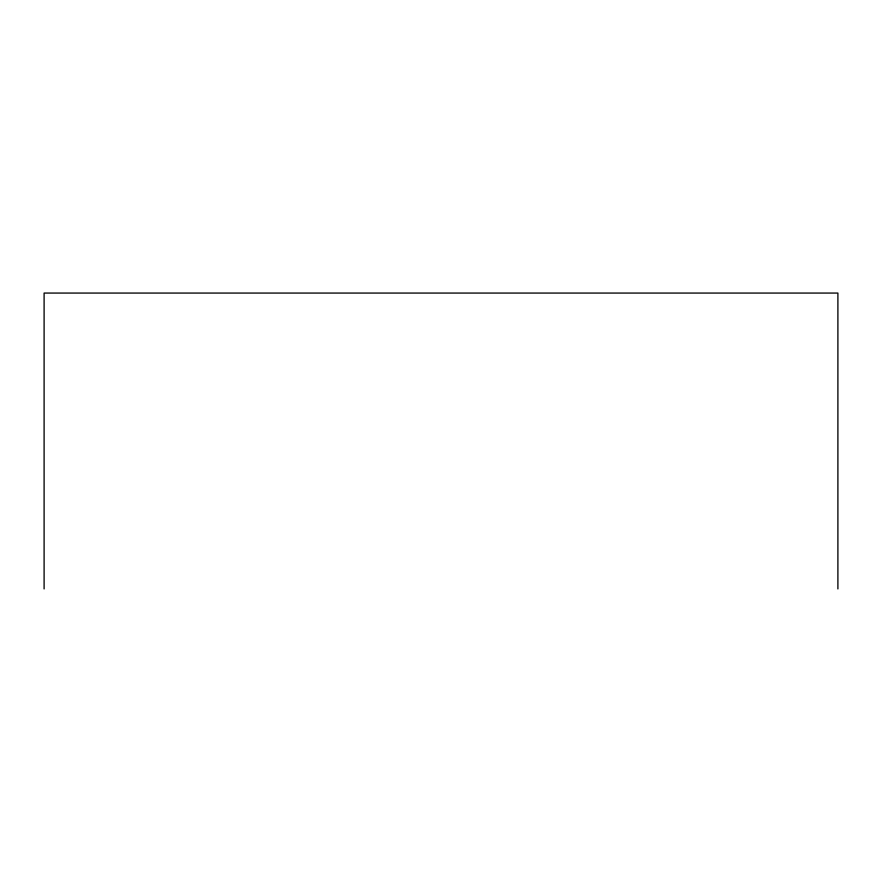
<?xml version="1.0" encoding="UTF-8"?>
<svg xmlns="http://www.w3.org/2000/svg" width="882" height="882" viewBox="0 0 882 882"><rect width="100%" height="100%" fill="white"/><g stroke="black" fill="none" stroke-linecap="round" stroke-linejoin="round"><path stroke-width="1.32" d="M837.9 588.933L837.9 293.067L44.1 293.067L44.1 588.933"/></g></svg>
